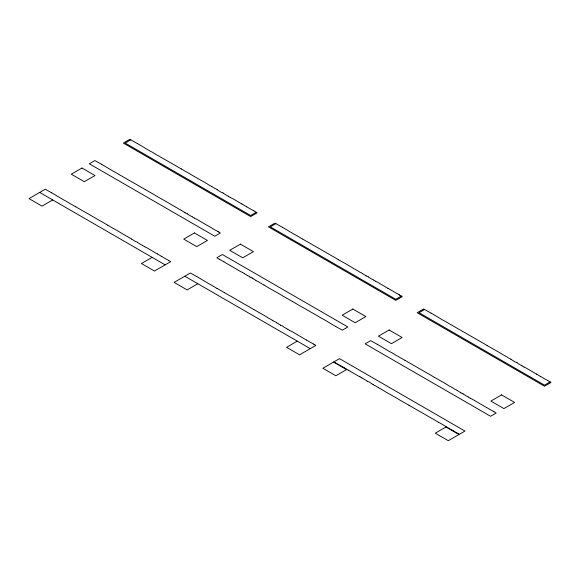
<?xml version="1.0" encoding="UTF-8"?>
<svg xmlns="http://www.w3.org/2000/svg" width="580" height="580" viewBox="0 0 580 580"><rect width="100%" height="100%" fill="white"/><g stroke="black" fill="none" stroke-linecap="round" stroke-linejoin="round"><path stroke-width="0.87" d="M280.582 325.162L276.892 322.908M460.911 392.776L457.221 390.521M185.02 212.787L185.433 213.056A1.581 0.913 0 0 0 185.774 213.099L186.97 213.447A2.001 1.153 0 0 1 187.188 213.737L187.202 213.766M252.14 277.936L251.727 277.682A1.581 0.913 0 0 0 251.379 277.639L250.183 277.298A2.001 1.153 0 0 1 249.965 277.008L249.958 276.993M280.51 325.264L280.93 325.496A1.581 0.913 0 0 0 281.278 325.547L282.474 325.887A2.001 1.153 0 0 1 282.692 326.177L283.888 327.026A2.095 1.211 0 0 0 284.12 327.221L287.752 329.295M366.009 275.899L366.437 276.131A1.581 0.913 0 0 0 366.785 276.174L367.981 276.522A2.001 1.153 0 0 1 368.199 276.812L368.213 276.841M460.839 392.877L461.267 393.117A1.581 0.913 0 0 0 461.608 393.16L462.804 393.501A2.001 1.153 0 0 1 463.021 393.791L463.036 393.82M185.093 212.708L181.475 210.475M252.09 278.001L252.981 278.697M366.074 275.812L362.442 273.543M130.768 139.852L125.193 143.071L250.647 215.499L256.222 212.28L257.15 212.817L250.647 216.572L123.337 143.071L129.84 139.316L137.09 143.427M52.693 199.948L42.006 206.118L29 198.606L45.262 189.218L51.591 192.792M152.127 257.353L141.44 263.523L154.454 271.034L170.716 261.645L169.07 260.674A1.573 0.906 0 0 1 168.483 260.311M275.899 223.641L270.324 226.86L395.77 299.287L401.346 296.068L402.281 296.605L395.77 300.36L268.46 226.86L274.971 223.104L282.221 227.215M197.823 283.736L187.137 289.906L174.131 282.395L190.392 273.006L196.714 276.58M297.257 341.142L286.571 347.311L299.577 354.822L315.839 345.433L314.469 344.542M424.618 309.502L419.043 312.721L544.497 385.149L550.072 381.93L551 382.466L544.497 386.222L417.187 312.721L423.69 308.966L430.947 313.084M137.315 143.456L148.56 150.184A2.827 1.631 0 0 0 148.871 150.379L151.75 151.924A2.436 1.406 0 0 1 152.431 152.308L155.933 154.425A3.582 2.066 0 0 0 156.31 154.701L157.39 155.237A6.228 3.596 0 0 1 158.035 155.541L160.66 157.144A2.559 1.479 0 0 0 161.233 157.397L163.647 158.833A1.472 0.848 0 0 1 163.988 159L169.222 162.037A3.009 1.74 0 0 1 169.635 162.226L170.252 162.596A5.974 3.451 0 0 0 171.093 163.038L180.452 168.454A2.885 1.667 0 0 1 181.207 168.91M101.442 164.169L112.687 170.897A2.827 1.631 0 0 0 112.991 171.093L115.877 172.637A2.436 1.406 0 0 1 116.551 173.021L120.06 175.138A3.582 2.066 0 0 0 120.43 175.421L121.517 175.95A6.228 3.596 0 0 1 122.162 176.255L124.78 177.857A2.559 1.479 0 0 0 125.353 178.111L127.774 179.546A1.472 0.848 0 0 1 128.107 179.713L133.342 182.751A3.009 1.74 0 0 1 133.762 182.939L134.371 183.309A5.974 3.451 0 0 0 135.22 183.758L144.572 189.167A2.885 1.667 0 0 1 145.326 189.624M217.014 288.39A6.228 3.596 0 0 1 217.66 288.695L220.284 290.297A2.559 1.479 0 0 0 220.85 290.551L223.271 291.986A1.472 0.848 0 0 1 223.612 292.153L224.627 292.683M404.912 360.303L403.941 359.767A1.472 0.848 0 0 0 403.6 359.6L401.186 358.164A2.559 1.479 0 0 1 400.606 357.918L397.982 356.316A6.228 3.596 0 0 0 397.343 356.004L396.263 355.475A3.582 2.066 0 0 1 395.893 355.199L392.377 353.082A2.436 1.406 0 0 0 391.703 352.698L388.825 351.146A2.827 1.631 0 0 1 388.52 350.958L377.217 344.215M224.54 292.697L228.846 295.191A3.009 1.74 0 0 1 229.26 295.38L229.868 295.757A5.974 3.451 0 0 0 230.717 296.199L240.076 301.614A2.885 1.667 0 0 1 240.831 302.071L250.306 307.458A0.87 0.5 0 0 1 250.56 307.668L252.351 308.719A1.552 0.899 0 0 1 252.626 308.843L252.923 309.06A4.379 2.53 0 0 0 253.888 309.626M405 360.289L409.175 362.805A3.009 1.74 0 0 1 409.589 362.993L410.205 363.37A5.974 3.451 0 0 0 411.046 363.812L420.406 369.228A2.885 1.667 0 0 1 421.16 369.685L430.635 375.072A0.87 0.5 0 0 1 430.897 375.282L432.687 376.333A1.552 0.899 0 0 1 432.955 376.463L433.253 376.674A4.379 2.53 0 0 0 434.217 377.247M230.057 197.345L229.317 196.823A0.993 0.573 0 0 1 228.94 196.656L228.281 196.149M194.184 218.058L193.444 217.536A0.993 0.573 0 0 1 193.06 217.369L192.408 216.862M144.594 246.71L143.811 246.188A0.993 0.573 0 0 1 143.434 246.021L142.781 245.514M242.933 272.68L243.716 273.202A0.993 0.573 0 0 1 244.093 273.368L244.753 273.876M375.188 281.133L374.448 280.611A0.993 0.573 0 0 1 374.071 280.445L373.411 279.937M289.681 330.498L288.942 329.976A0.993 0.573 0 0 1 288.564 329.81L287.955 329.31M523.95 366.995L523.174 366.48A0.993 0.573 0 0 1 522.79 366.313L522.138 365.806M360.049 376.797L360.825 377.319A0.993 0.573 0 0 1 361.209 377.486L361.862 377.993M470.054 398.119L469.271 397.597A0.993 0.573 0 0 1 468.894 397.43L468.285 396.923M217.123 189.747L216.427 189.16A1.058 0.609 0 0 0 216.079 188.884L215.035 188.536A1.399 0.812 0 0 1 214.81 188.406L212.613 186.985A3.835 2.211 0 0 1 211.831 186.658M181.243 210.46L180.547 209.873A1.058 0.609 0 0 0 180.206 209.605L179.155 209.249A1.399 0.812 0 0 1 178.93 209.126L176.74 207.698A3.835 2.211 0 0 1 175.957 207.372A1.841 1.058 0 0 1 175.559 207.024L172.441 205.393A7.612 4.393 0 0 1 172.202 205.197L171.738 204.827A1.254 0.725 0 0 0 171.492 204.711L168.773 203.08A1.885 1.087 0 0 0 168.541 202.927L158.398 197.178A4.379 2.53 0 0 1 157.434 196.613L157.122 196.402A1.552 0.899 0 0 0 156.854 196.279L155.063 195.221A0.87 0.5 0 0 0 154.809 195.018L145.319 189.631M131.617 239.112L130.921 238.525A1.058 0.609 0 0 0 130.572 238.257L129.528 237.901A1.399 0.812 0 0 1 129.304 237.778L127.179 236.379A3.835 2.211 0 0 1 126.324 236.024A1.841 1.058 0 0 1 125.932 235.676L122.815 234.044A7.612 4.393 0 0 1 122.576 233.849L122.112 233.479A1.254 0.725 0 0 0 121.865 233.363L119.197 231.775A1.885 1.087 0 0 0 118.915 231.579L108.772 225.83A4.379 2.53 0 0 1 107.807 225.265M362.203 273.535L361.55 272.948A1.058 0.609 0 0 0 361.209 272.68L360.165 272.325A1.399 0.812 0 0 1 359.941 272.201L357.817 270.802A3.835 2.211 0 0 1 356.961 270.447A1.841 1.058 0 0 1 356.57 270.099L353.452 268.467A7.612 4.393 0 0 1 353.213 268.272L352.749 267.902A1.254 0.725 0 0 0 352.502 267.786L349.834 266.198A1.885 1.087 0 0 0 349.551 266.002L339.409 260.253A4.379 2.53 0 0 1 338.437 259.688M255.911 280.278L256.606 280.872A1.058 0.609 0 0 0 256.954 281.14L257.998 281.488A1.399 0.812 0 0 1 258.223 281.619L260.42 283.04A3.835 2.211 0 0 1 261.203 283.366A1.841 1.058 0 0 1 261.594 283.721L263.929 284.99M276.747 322.9L276.051 322.313A1.058 0.609 0 0 0 275.703 322.045L274.659 321.697A1.399 0.812 0 0 1 274.434 321.567L272.781 320.595M510.929 359.404L510.277 358.81A1.058 0.609 0 0 0 509.936 358.541L508.885 358.193A1.399 0.812 0 0 1 508.66 358.063L506.471 356.642A3.835 2.211 0 0 1 505.688 356.316A1.841 1.058 0 0 1 505.289 355.961L502.171 354.329A7.612 4.393 0 0 1 501.932 354.133L501.468 353.764A1.254 0.725 0 0 0 501.221 353.648L498.503 352.017A1.885 1.087 0 0 0 498.271 351.864L488.128 346.115A4.379 2.53 0 0 1 487.164 345.549M373.027 384.395L373.723 384.982A1.058 0.609 0 0 0 374.064 385.25L375.115 385.606A1.399 0.812 0 0 1 375.34 385.729L377.529 387.157A3.835 2.211 0 0 1 378.312 387.483M457.076 390.521L456.38 389.927A1.058 0.609 0 0 0 456.032 389.659L454.988 389.31A1.399 0.812 0 0 1 454.763 389.18L452.567 387.759A3.835 2.211 0 0 1 451.784 387.433A1.841 1.058 0 0 1 451.392 387.077L448.275 385.446A7.612 4.393 0 0 1 448.036 385.25L447.622 384.917A1.254 0.725 0 0 0 447.325 384.772L444.606 383.134A1.885 1.087 0 0 0 444.374 382.981L434.232 377.232M228.078 196.134L224.496 194.068A2.095 1.211 0 0 1 224.264 193.872L223.133 193.14M192.198 216.847L188.616 214.781A2.095 1.211 0 0 1 188.384 214.585L187.26 213.853M142.622 245.507L138.99 243.433A2.095 1.211 0 0 1 138.758 243.237L137.67 242.542M373.259 279.93L369.627 277.856A2.095 1.211 0 0 1 369.395 277.661L368.307 276.964M244.905 273.89L247.247 275.399M521.978 365.791L518.346 363.725A2.095 1.211 0 0 1 518.114 363.529L516.99 362.79M362.021 378L365.654 380.074A2.095 1.211 0 0 1 365.886 380.27L367.01 381.002M468.082 396.909L464.45 394.842A2.095 1.211 0 0 1 464.217 394.647L463.13 393.943M217.268 189.754L221.306 192.343A1.581 0.913 0 0 0 221.654 192.386L222.85 192.734A2.001 1.153 0 0 1 223.068 193.017L223.082 193.053M131.762 239.119L135.807 241.708A1.581 0.913 0 0 0 136.148 241.751L137.344 242.099A2.001 1.153 0 0 1 137.561 242.389L137.576 242.418M255.722 280.27L253.126 278.719M511.118 359.404L515.163 362A1.581 0.913 0 0 0 515.504 362.043L516.7 362.384A2.001 1.153 0 0 1 516.918 362.674L516.932 362.703M372.882 384.388L368.837 381.799A1.581 0.913 0 0 0 368.496 381.756L367.299 381.408A2.001 1.153 0 0 1 367.082 381.118L367.075 381.103M230.224 197.345L231.579 198.106A0.884 0.507 0 0 0 231.942 198.179L241.106 203.544A1.754 1.015 0 0 1 241.411 203.667L241.918 203.993M194.351 218.058L195.699 218.819A0.884 0.507 0 0 0 196.062 218.899L205.226 224.257A1.754 1.015 0 0 1 205.53 224.38L206.045 224.707A8.598 4.966 0 0 0 206.9 225.236L211.613 227.904A0.957 0.551 0 0 1 211.925 228.034L212.287 228.361A2.284 1.319 0 0 0 212.541 228.556L213.694 229.165A2.255 1.305 0 0 1 213.94 229.361L218.029 231.565M144.725 246.71L146.073 247.471A0.884 0.507 0 0 0 146.435 247.551L155.6 252.909A1.754 1.015 0 0 1 155.904 253.032L156.411 253.358A8.598 4.966 0 0 0 157.274 253.888M375.354 281.133L376.71 281.894A0.884 0.507 0 0 0 377.072 281.974L386.236 287.332A1.754 1.015 0 0 1 386.541 287.455L387.048 287.781A8.598 4.966 0 0 0 387.911 288.311M242.81 272.68L241.454 271.918A0.884 0.507 0 0 0 241.091 271.846L231.927 266.488A1.754 1.015 0 0 1 231.623 266.358L231.115 266.031A8.598 4.966 0 0 0 230.253 265.51L225.548 262.841A0.957 0.551 0 0 1 225.229 262.704L224.866 262.385A2.284 1.319 0 0 0 224.619 262.189L224.097 261.906M289.848 330.506L291.204 331.26A0.884 0.507 0 0 0 291.566 331.339L300.73 336.697A1.754 1.015 0 0 1 301.035 336.82L301.542 337.147A8.598 4.966 0 0 0 302.405 337.676L306.341 339.967M524.081 367.002L525.429 367.763A0.884 0.507 0 0 0 525.792 367.836L534.956 373.194A1.754 1.015 0 0 1 535.26 373.324L535.775 373.65A8.598 4.966 0 0 0 536.63 374.173M359.919 376.797L358.57 376.036A0.884 0.507 0 0 0 358.208 375.956L349.044 370.598A1.754 1.015 0 0 1 348.739 370.475L348.225 370.149M470.184 398.119L471.533 398.88A0.884 0.507 0 0 0 471.895 398.953L481.059 404.311A1.754 1.015 0 0 1 481.364 404.441L481.878 404.767A8.598 4.966 0 0 0 482.734 405.289L486.671 407.58M101.217 164.14L94.888 160.566L89.313 163.785L214.767 236.212L220.342 232.993L218.964 232.101M335.943 326.598L342.265 330.18L347.84 326.961L222.387 254.533L216.811 257.752L218.457 258.716A1.573 0.906 0 0 1 219.044 259.079M377.051 344.201L370.721 340.619L365.146 343.839L490.6 416.266L496.175 413.047L494.53 412.083A1.573 0.906 0 0 1 493.95 411.72M453.052 430.715L459.382 434.289L464.957 431.071L339.503 358.643L333.928 361.862L335.574 362.833A1.573 0.906 0 0 1 336.154 363.196M282.395 227.237L293.69 233.972A2.827 1.631 0 0 0 293.995 234.168L296.88 235.712A2.436 1.406 0 0 1 297.562 236.096L301.063 238.213A3.582 2.066 0 0 0 301.44 238.496L302.361 238.953M51.758 192.814L63.06 199.549A2.827 1.631 0 0 0 63.365 199.745L66.243 201.289A2.436 1.406 0 0 1 66.925 201.673L70.434 203.79A3.582 2.066 0 0 0 70.803 204.073L71.891 204.602A6.228 3.596 0 0 1 72.536 204.907L75.153 206.509A2.559 1.479 0 0 0 75.726 206.763M196.888 276.602L208.184 283.337A2.827 1.631 0 0 0 208.488 283.533L211.374 285.077A2.436 1.406 0 0 1 212.055 285.462L215.557 287.579A3.582 2.066 0 0 0 215.934 287.861L216.855 288.318M431.114 313.099L442.417 319.841A2.827 1.631 0 0 0 442.721 320.029L445.607 321.574A2.436 1.406 0 0 1 446.281 321.965L449.79 324.082A3.582 2.066 0 0 0 450.16 324.358L451.247 324.887A6.228 3.596 0 0 1 451.892 325.192L454.51 326.794A2.559 1.479 0 0 0 455.083 327.048L457.504 328.483A1.472 0.848 0 0 1 457.837 328.65L463.072 331.688A3.009 1.74 0 0 1 463.492 331.876L464.101 332.253A5.974 3.451 0 0 0 464.95 332.695L474.302 338.111A2.885 1.667 0 0 1 475.056 338.568L484.539 343.954A0.87 0.5 0 0 1 484.793 344.165L486.584 345.216A1.552 0.899 0 0 1 486.852 345.346L487.149 345.557M335.769 326.583L324.474 319.841A2.827 1.631 0 0 0 324.162 319.652L321.284 318.101A2.436 1.406 0 0 1 320.602 317.717L317.101 315.6A3.582 2.066 0 0 0 316.724 315.324L315.643 314.795A6.228 3.596 0 0 1 314.998 314.49L312.373 312.888A2.559 1.479 0 0 0 311.801 312.635L309.387 311.199A1.472 0.848 0 0 1 309.046 311.032L303.811 307.994A3.009 1.74 0 0 1 303.398 307.806L302.782 307.429A5.974 3.451 0 0 0 301.941 306.987L292.581 301.571M452.886 430.693L441.583 423.958A2.827 1.631 0 0 0 441.278 423.762L438.393 422.218M256.157 212.265L254.576 211.308A1.573 0.906 0 0 1 253.989 210.946M401.346 296.068L399.707 295.097M550.072 381.93L548.426 380.966A1.573 0.906 0 0 1 547.846 380.603M264.045 285.019L264.712 285.353A7.612 4.393 0 0 1 264.951 285.548L265.415 285.911A1.254 0.725 0 0 0 265.662 286.034L268.38 287.665A1.885 1.087 0 0 0 268.613 287.818L278.755 293.567A4.379 2.53 0 0 1 279.727 294.132L280.031 294.336A1.552 0.899 0 0 0 280.299 294.466L282.098 295.517A0.87 0.5 0 0 0 282.351 295.727L291.841 301.114A2.885 1.667 0 0 0 292.581 301.571M344.23 367.771L347.355 369.627A8.598 4.966 0 0 1 348.225 370.149M344.049 367.72L343.425 367.329M218.79 232.051L218.696 232.022A1.573 0.906 0 0 1 218.116 231.659M314.287 344.491L314.2 344.462A1.573 0.906 0 0 1 313.613 344.107M75.726 206.763L78.141 208.198A1.472 0.848 0 0 1 78.481 208.365L83.716 211.403A3.009 1.74 0 0 1 84.129 211.591L84.745 211.961A5.974 3.451 0 0 0 85.586 212.411L94.946 217.819A2.885 1.667 0 0 1 95.7 218.276L105.176 223.67A0.87 0.5 0 0 1 105.437 223.873L107.228 224.931A1.552 0.899 0 0 1 107.496 225.055L107.793 225.265M247.428 275.464L248.537 275.957A2.095 1.211 0 0 1 248.769 276.152L249.9 276.892M253.902 309.618L264.045 315.368A1.885 1.087 0 0 1 264.277 315.52L266.996 317.151A1.254 0.725 0 0 1 267.242 317.267L267.706 317.637A7.612 4.393 0 0 0 267.945 317.833L271.063 319.464A1.841 1.058 0 0 0 271.462 319.812A3.835 2.211 0 0 0 272.245 320.138L272.76 320.479M409.697 405.688L419.05 411.097A5.974 3.451 0 0 1 419.898 411.539L420.507 411.916A3.009 1.74 0 0 0 420.928 412.104L426.162 415.142A1.472 0.848 0 0 0 426.496 415.309L428.917 416.745A2.559 1.479 0 0 1 429.49 416.998L432.122 418.593A6.228 3.596 0 0 0 432.76 418.905L433.84 419.434A3.582 2.066 0 0 1 434.21 419.717L437.726 421.827A2.436 1.406 0 0 0 438.4 422.218M387.918 288.303L392.616 290.979A0.957 0.551 0 0 1 392.935 291.109L393.298 291.435A2.284 1.319 0 0 0 393.545 291.631L394.697 292.24A2.255 1.305 0 0 1 394.944 292.436L399.033 294.64M536.645 374.165L540.574 376.463M157.289 253.88L161.211 256.179M223.894 261.812L223.467 261.573A2.255 1.305 0 0 1 223.213 261.377L219.16 259.209M39.687 192.437L165.141 264.864M184.817 276.225L310.264 348.652M338.43 259.688L338.125 259.477A1.552 0.899 0 0 0 337.857 259.354L336.067 258.296A0.87 0.5 0 0 0 335.813 258.093L326.322 252.706A2.885 1.667 0 0 0 325.576 252.249L316.223 246.833A5.974 3.451 0 0 1 315.375 246.391L314.766 246.014A3.009 1.74 0 0 0 314.353 245.826L309.118 242.788A1.472 0.848 0 0 0 308.777 242.621L306.356 241.186A2.559 1.479 0 0 1 305.783 240.932L303.159 239.337A6.228 3.596 0 0 0 302.521 239.025M540.611 376.587L541.343 376.84A0.957 0.551 0 0 1 541.655 376.978L542.017 377.297A2.284 1.319 0 0 0 542.271 377.493L543.424 378.109A2.255 1.305 0 0 1 543.67 378.305L547.759 380.502M246.761 206.93L247.486 207.19A0.957 0.551 0 0 1 247.805 207.321L248.167 207.647A2.284 1.319 0 0 0 248.414 207.836L249.567 208.452A2.255 1.305 0 0 1 249.82 208.648L253.902 210.852M343.411 367.256L342.657 366.951A0.957 0.551 0 0 1 342.345 366.821L341.982 366.495A2.284 1.319 0 0 0 341.729 366.299L340.576 365.69A2.255 1.305 0 0 1 340.329 365.494L336.24 363.29M161.254 256.302L161.979 256.556A0.957 0.551 0 0 1 162.299 256.686L162.661 257.012A2.284 1.319 0 0 0 162.907 257.208L164.06 257.817A2.255 1.305 0 0 1 164.314 258.013L168.396 260.217M181.192 168.918L190.682 174.297A0.87 0.5 0 0 1 190.936 174.507L192.734 175.566A1.552 0.899 0 0 1 193.002 175.689L193.299 175.899A4.379 2.53 0 0 0 194.264 176.472L204.421 182.214A1.885 1.087 0 0 1 204.653 182.367L207.372 183.998A1.254 0.725 0 0 1 207.618 184.114L208.082 184.476A7.612 4.393 0 0 0 208.321 184.679L211.439 186.303A1.841 1.058 0 0 0 211.838 186.658M408.951 405.224L399.461 399.837A0.87 0.5 0 0 1 399.207 399.635L397.416 398.576A1.552 0.899 0 0 1 397.148 398.453L396.851 398.242A4.379 2.53 0 0 0 395.886 397.67L385.729 391.928A1.885 1.087 0 0 1 385.497 391.775L382.778 390.144A1.254 0.725 0 0 1 382.532 390.028L382.068 389.659A7.612 4.393 0 0 0 381.828 389.463L378.747 387.889A1.841 1.058 0 0 0 378.312 387.483M493.855 411.619L489.774 409.422A2.255 1.305 0 0 0 489.52 409.226L488.367 408.61A2.284 1.319 0 0 1 488.121 408.414L487.758 408.095A0.957 0.551 0 0 0 487.439 407.958L486.692 407.66M313.526 344.005L309.445 341.808A2.255 1.305 0 0 0 309.191 341.606L308.038 340.996A2.284 1.319 0 0 1 307.791 340.801L307.429 340.482A0.957 0.551 0 0 0 307.11 340.344L306.37 340.068M246.718 206.813L242.795 204.515A8.598 4.966 0 0 1 241.925 203.993M399.7 295.104A1.573 0.906 0 0 1 399.12 294.734M409.697 405.681A2.885 1.667 0 0 1 408.943 405.232M81.983 168.019L71.296 174.188L84.303 181.7L94.99 175.53L81.983 168.019M194.423 232.935L183.737 239.105L196.743 246.616L207.43 240.446L194.423 232.935M240.41 244.129L229.724 250.299L242.73 257.81L253.417 251.64L240.41 244.129M352.85 309.046L342.164 315.215L355.177 322.726L365.864 316.557L352.85 309.046M333.536 362.087L322.85 368.256L335.863 375.767L346.55 369.598L333.536 362.087M389.129 329.991L378.443 336.161L391.457 343.672L402.143 337.502L389.129 329.991M445.976 427.003L435.29 433.173L448.304 440.684L458.99 434.514L445.976 427.003M501.577 394.908L490.89 401.077L503.897 408.588L514.583 402.418L501.577 394.908"/></g></svg>
